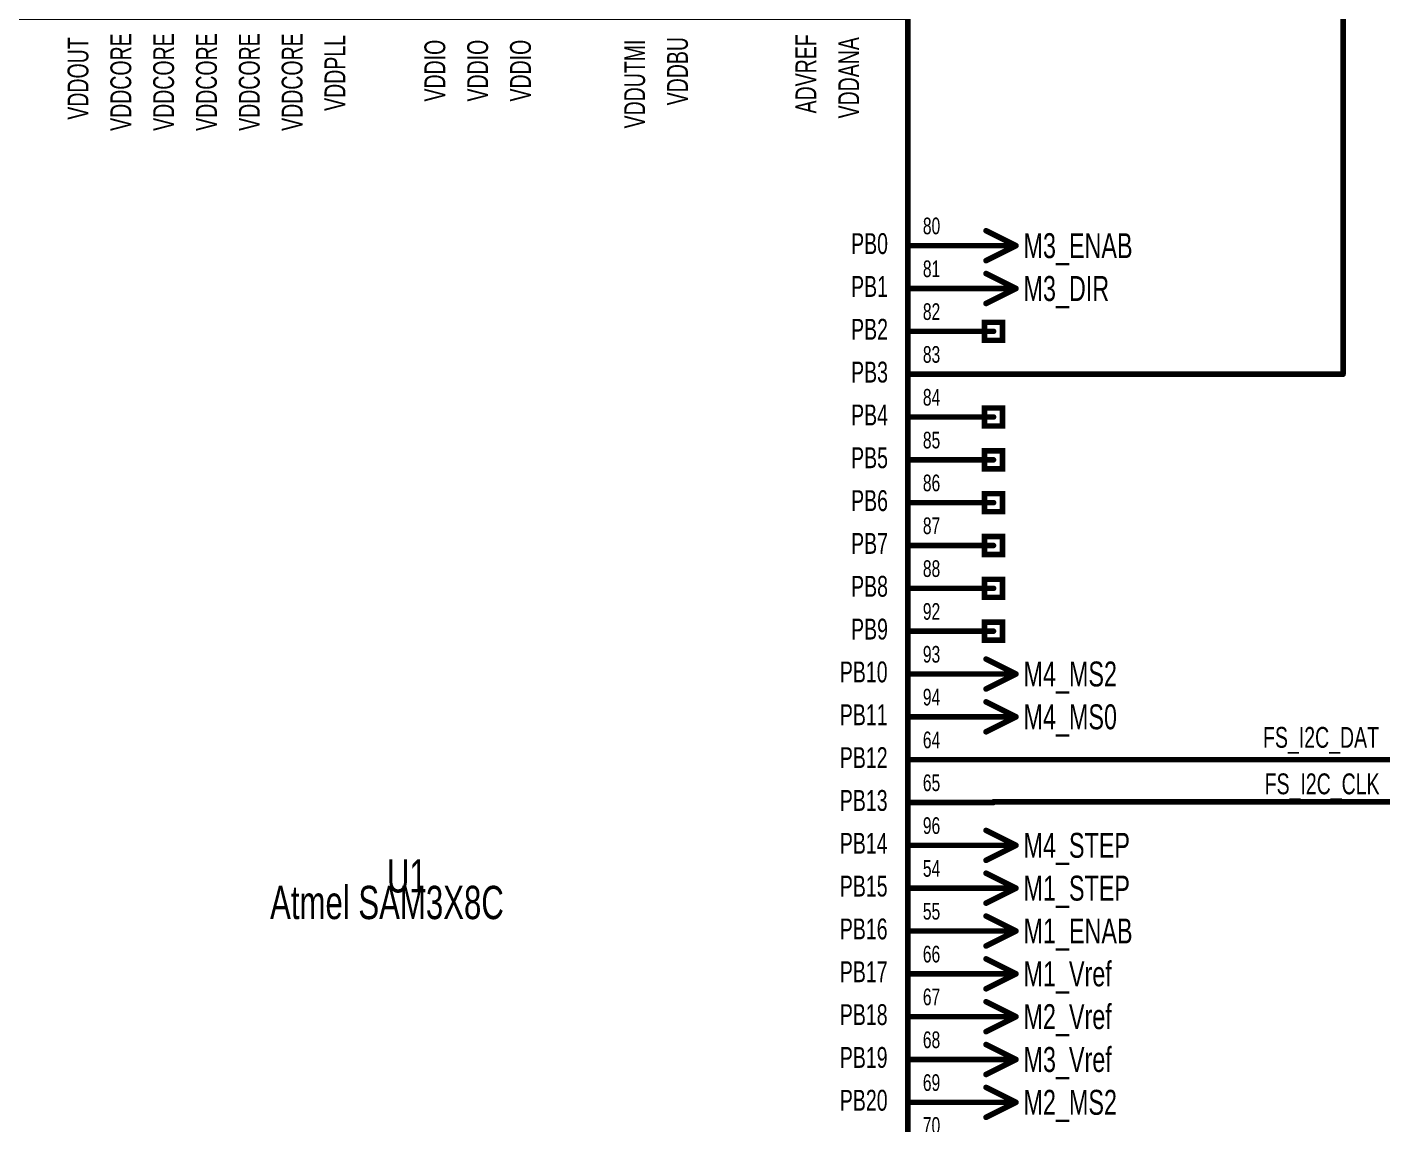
# Model space of a CAD drawing. Extents: x -0.3 to 11.2, y -0.5 to 7.6.
# Drawn here: x 4.817 to 7.19, y 3.548 to 5.469 of the extents above; entities that cross this region are included whole.
import ezdxf
from ezdxf.enums import TextEntityAlignment as Align

# ---------------------------------------------------------------- set-up
doc = ezdxf.new("R2010")
doc.units = 0
for name, color, linetype in [('Element', 253, 'CONTINUOUS'), ('Net', 50, 'CONTINUOUS'), ('Pin', 50, 'CONTINUOUS'), ('Shapes', 252, 'CONTINUOUS')]:
    doc.layers.add(name, color=color, linetype=linetype)

msp = doc.modelspace()

# ---------------------------------------------------------------- linework, layer by layer
at = {"layer": 'Element', "linetype": 'CONTINUOUS', "const_width": 0.0098}
msp.add_lwpolyline([(4.635, 5.4861), (6.36, 5.4861), (6.36, 2.0111), (4.635, 2.0111), (4.635, 5.4861)], dxfattribs=at)
at = {"layer": 'Net', "linetype": 'CONTINUOUS', "const_width": 0.0098}
for points in [[(7.1222, 4.8611), (7.1222, 5.5989)], [(6.51, 4.8611), (7.1222, 4.8611)], [(6.51, 4.1861), (7.3276, 4.1861)], [(6.51, 4.1124), (7.846, 4.1124)]]:
    msp.add_lwpolyline(points, dxfattribs=at)
at = {"layer": 'Net', "linetype": 'CONTINUOUS', "const_width": 0.0049}
for points in [[(6.5075, 4.8611, 1), (6.5124, 4.8611, 1), (6.5075, 4.8611, 1)], [(7.1197, 4.8611, 1), (7.1246, 4.8611, 1), (7.1197, 4.8611, 1)], [(7.1197, 4.8611, 1), (7.1246, 4.8611, 1), (7.1197, 4.8611, 1)], [(6.5075, 4.1861, 1), (6.5124, 4.1861, 1), (6.5075, 4.1861, 1)], [(6.5075, 4.1124, 1), (6.5124, 4.1124, 1), (6.5075, 4.1124, 1)]]:
    msp.add_lwpolyline(points, format="xyb", dxfattribs=at)
at = {"layer": 'Pin', "linetype": 'CONTINUOUS', "const_width": 0.0098}
for points in [[(6.4969, 5.1123), (6.5493, 5.0861)], [(6.36, 5.0861), (6.51, 5.0861)], [(6.4969, 5.0599), (6.5493, 5.0861)], [(6.51, 5.0861), (6.5493, 5.0861)], [(6.4969, 5.0373), (6.5493, 5.0111)], [(6.36, 5.0111), (6.51, 5.0111)], [(6.4969, 4.9849), (6.5493, 5.0111)], [(6.51, 5.0111), (6.5493, 5.0111)], [(6.36, 4.9361), (6.51, 4.9361)], [(6.4942, 4.9519), (6.5257, 4.9519), (6.5257, 4.9204), (6.4942, 4.9204), (6.4942, 4.9519)], [(6.36, 4.8611), (6.51, 4.8611)], [(6.4942, 4.8019), (6.5257, 4.8019), (6.5257, 4.7704), (6.4942, 4.7704), (6.4942, 4.8019)], [(6.36, 4.7861), (6.51, 4.7861)], [(6.4942, 4.7269), (6.5257, 4.7269), (6.5257, 4.6954), (6.4942, 4.6954), (6.4942, 4.7269)], [(6.36, 4.7111), (6.51, 4.7111)], [(6.4942, 4.6519), (6.5257, 4.6519), (6.5257, 4.6204), (6.4942, 4.6204), (6.4942, 4.6519)], [(6.36, 4.6361), (6.51, 4.6361)], [(6.4942, 4.5769), (6.5257, 4.5769), (6.5257, 4.5454), (6.4942, 4.5454), (6.4942, 4.5769)], [(6.36, 4.5611), (6.51, 4.5611)], [(6.36, 4.4861), (6.51, 4.4861)], [(6.4942, 4.5019), (6.5257, 4.5019), (6.5257, 4.4704), (6.4942, 4.4704), (6.4942, 4.5019)], [(6.36, 4.4111), (6.51, 4.4111)], [(6.4942, 4.4269), (6.5257, 4.4269), (6.5257, 4.3954), (6.4942, 4.3954), (6.4942, 4.4269)], [(6.4969, 4.3623), (6.5493, 4.3361)], [(6.36, 4.3361), (6.51, 4.3361)], [(6.4969, 4.3099), (6.5493, 4.3361)], [(6.51, 4.3361), (6.5493, 4.3361)], [(6.4969, 4.2873), (6.5493, 4.2611)], [(6.36, 4.2611), (6.51, 4.2611)], [(6.4969, 4.2349), (6.5493, 4.2611)], [(6.51, 4.2611), (6.5493, 4.2611)], [(6.36, 4.1861), (6.51, 4.1861)], [(6.36, 4.1111), (6.51, 4.1111)], [(6.4969, 4.0623), (6.5493, 4.0361)], [(6.36, 4.0361), (6.51, 4.0361)], [(6.4969, 4.0099), (6.5493, 4.0361)], [(6.51, 4.0361), (6.5493, 4.0361)], [(6.4969, 3.9873), (6.5493, 3.9611)], [(6.36, 3.9611), (6.51, 3.9611)], [(6.4969, 3.9349), (6.5493, 3.9611)], [(6.51, 3.9611), (6.5493, 3.9611)], [(6.4969, 3.9123), (6.5493, 3.8861)], [(6.36, 3.8861), (6.51, 3.8861)], [(6.4969, 3.8599), (6.5493, 3.8861)], [(6.51, 3.8861), (6.5493, 3.8861)], [(6.4969, 3.8373), (6.5493, 3.8111)], [(6.36, 3.8111), (6.51, 3.8111)], [(6.4969, 3.7849), (6.5493, 3.8111)], [(6.51, 3.8111), (6.5493, 3.8111)], [(6.4969, 3.7623), (6.5493, 3.7361)], [(6.36, 3.7361), (6.51, 3.7361)], [(6.4969, 3.7099), (6.5493, 3.7361)], [(6.51, 3.7361), (6.5493, 3.7361)], [(6.4969, 3.6873), (6.5493, 3.6611)], [(6.36, 3.6611), (6.51, 3.6611)], [(6.4969, 3.6349), (6.5493, 3.6611)], [(6.51, 3.6611), (6.5493, 3.6611)], [(6.4969, 3.6123), (6.5493, 3.5861)], [(6.36, 3.5861), (6.51, 3.5861)], [(6.4969, 3.5599), (6.5493, 3.5861)], [(6.51, 3.5861), (6.5493, 3.5861)]]:
    msp.add_lwpolyline(points, dxfattribs=at)
at = {"layer": 'Pin', "linetype": 'CONTINUOUS', "const_width": 0.0049}
for points in [[(6.4944, 5.1123, 1), (6.4993, 5.1123, 1), (6.4944, 5.1123, 1)], [(6.3575, 5.0861, 1), (6.3624, 5.0861, 1), (6.3575, 5.0861, 1)], [(6.5075, 5.0861, 1), (6.5124, 5.0861, 1), (6.5075, 5.0861, 1)], [(6.5075, 5.0861, 1), (6.5124, 5.0861, 1), (6.5075, 5.0861, 1)], [(6.5469, 5.0861, 1), (6.5518, 5.0861, 1), (6.5469, 5.0861, 1)], [(6.5469, 5.0861, 1), (6.5518, 5.0861, 1), (6.5469, 5.0861, 1)], [(6.5469, 5.0861, 1), (6.5518, 5.0861, 1), (6.5469, 5.0861, 1)], [(6.4944, 5.0599, 1), (6.4993, 5.0599, 1), (6.4944, 5.0599, 1)], [(6.4944, 5.0373, 1), (6.4993, 5.0373, 1), (6.4944, 5.0373, 1)], [(6.3575, 5.0111, 1), (6.3624, 5.0111, 1), (6.3575, 5.0111, 1)], [(6.5075, 5.0111, 1), (6.5124, 5.0111, 1), (6.5075, 5.0111, 1)], [(6.5075, 5.0111, 1), (6.5124, 5.0111, 1), (6.5075, 5.0111, 1)], [(6.5469, 5.0111, 1), (6.5518, 5.0111, 1), (6.5469, 5.0111, 1)], [(6.5469, 5.0111, 1), (6.5518, 5.0111, 1), (6.5469, 5.0111, 1)], [(6.5469, 5.0111, 1), (6.5518, 5.0111, 1), (6.5469, 5.0111, 1)], [(6.4944, 4.9849, 1), (6.4993, 4.9849, 1), (6.4944, 4.9849, 1)], [(6.3575, 4.9361, 1), (6.3624, 4.9361, 1), (6.3575, 4.9361, 1)], [(6.5075, 4.9361, 1), (6.5124, 4.9361, 1), (6.5075, 4.9361, 1)], [(6.3575, 4.8611, 1), (6.3624, 4.8611, 1), (6.3575, 4.8611, 1)], [(6.5075, 4.8611, 1), (6.5124, 4.8611, 1), (6.5075, 4.8611, 1)], [(6.3575, 4.7861, 1), (6.3624, 4.7861, 1), (6.3575, 4.7861, 1)], [(6.5075, 4.7861, 1), (6.5124, 4.7861, 1), (6.5075, 4.7861, 1)], [(6.3575, 4.7111, 1), (6.3624, 4.7111, 1), (6.3575, 4.7111, 1)], [(6.5075, 4.7111, 1), (6.5124, 4.7111, 1), (6.5075, 4.7111, 1)], [(6.3575, 4.6361, 1), (6.3624, 4.6361, 1), (6.3575, 4.6361, 1)], [(6.5075, 4.6361, 1), (6.5124, 4.6361, 1), (6.5075, 4.6361, 1)], [(6.3575, 4.5611, 1), (6.3624, 4.5611, 1), (6.3575, 4.5611, 1)], [(6.5075, 4.5611, 1), (6.5124, 4.5611, 1), (6.5075, 4.5611, 1)], [(6.3575, 4.4861, 1), (6.3624, 4.4861, 1), (6.3575, 4.4861, 1)], [(6.5075, 4.4861, 1), (6.5124, 4.4861, 1), (6.5075, 4.4861, 1)], [(6.3575, 4.4111, 1), (6.3624, 4.4111, 1), (6.3575, 4.4111, 1)], [(6.5075, 4.4111, 1), (6.5124, 4.4111, 1), (6.5075, 4.4111, 1)], [(6.4944, 4.3623, 1), (6.4993, 4.3623, 1), (6.4944, 4.3623, 1)], [(6.3575, 4.3361, 1), (6.3624, 4.3361, 1), (6.3575, 4.3361, 1)], [(6.5075, 4.3361, 1), (6.5124, 4.3361, 1), (6.5075, 4.3361, 1)], [(6.5075, 4.3361, 1), (6.5124, 4.3361, 1), (6.5075, 4.3361, 1)], [(6.5469, 4.3361, 1), (6.5518, 4.3361, 1), (6.5469, 4.3361, 1)], [(6.5469, 4.3361, 1), (6.5518, 4.3361, 1), (6.5469, 4.3361, 1)], [(6.5469, 4.3361, 1), (6.5518, 4.3361, 1), (6.5469, 4.3361, 1)], [(6.4944, 4.3099, 1), (6.4993, 4.3099, 1), (6.4944, 4.3099, 1)], [(6.4944, 4.2873, 1), (6.4993, 4.2873, 1), (6.4944, 4.2873, 1)], [(6.3575, 4.2611, 1), (6.3624, 4.2611, 1), (6.3575, 4.2611, 1)], [(6.5075, 4.2611, 1), (6.5124, 4.2611, 1), (6.5075, 4.2611, 1)], [(6.5075, 4.2611, 1), (6.5124, 4.2611, 1), (6.5075, 4.2611, 1)], [(6.5469, 4.2611, 1), (6.5518, 4.2611, 1), (6.5469, 4.2611, 1)], [(6.5469, 4.2611, 1), (6.5518, 4.2611, 1), (6.5469, 4.2611, 1)], [(6.5469, 4.2611, 1), (6.5518, 4.2611, 1), (6.5469, 4.2611, 1)], [(6.4944, 4.2349, 1), (6.4993, 4.2349, 1), (6.4944, 4.2349, 1)], [(6.3575, 4.1861, 1), (6.3624, 4.1861, 1), (6.3575, 4.1861, 1)], [(6.5075, 4.1861, 1), (6.5124, 4.1861, 1), (6.5075, 4.1861, 1)], [(6.3575, 4.1111, 1), (6.3624, 4.1111, 1), (6.3575, 4.1111, 1)], [(6.5075, 4.1111, 1), (6.5124, 4.1111, 1), (6.5075, 4.1111, 1)], [(6.4944, 4.0623, 1), (6.4993, 4.0623, 1), (6.4944, 4.0623, 1)], [(6.3575, 4.0361, 1), (6.3624, 4.0361, 1), (6.3575, 4.0361, 1)], [(6.5075, 4.0361, 1), (6.5124, 4.0361, 1), (6.5075, 4.0361, 1)], [(6.5075, 4.0361, 1), (6.5124, 4.0361, 1), (6.5075, 4.0361, 1)], [(6.5469, 4.0361, 1), (6.5518, 4.0361, 1), (6.5469, 4.0361, 1)], [(6.5469, 4.0361, 1), (6.5518, 4.0361, 1), (6.5469, 4.0361, 1)], [(6.5469, 4.0361, 1), (6.5518, 4.0361, 1), (6.5469, 4.0361, 1)], [(6.4944, 4.0099, 1), (6.4993, 4.0099, 1), (6.4944, 4.0099, 1)], [(6.4944, 3.9873, 1), (6.4993, 3.9873, 1), (6.4944, 3.9873, 1)], [(6.3575, 3.9611, 1), (6.3624, 3.9611, 1), (6.3575, 3.9611, 1)], [(6.5075, 3.9611, 1), (6.5124, 3.9611, 1), (6.5075, 3.9611, 1)], [(6.5075, 3.9611, 1), (6.5124, 3.9611, 1), (6.5075, 3.9611, 1)], [(6.5469, 3.9611, 1), (6.5518, 3.9611, 1), (6.5469, 3.9611, 1)], [(6.5469, 3.9611, 1), (6.5518, 3.9611, 1), (6.5469, 3.9611, 1)], [(6.5469, 3.9611, 1), (6.5518, 3.9611, 1), (6.5469, 3.9611, 1)], [(6.4944, 3.9349, 1), (6.4993, 3.9349, 1), (6.4944, 3.9349, 1)], [(6.4944, 3.9123, 1), (6.4993, 3.9123, 1), (6.4944, 3.9123, 1)], [(6.3575, 3.8861, 1), (6.3624, 3.8861, 1), (6.3575, 3.8861, 1)], [(6.5075, 3.8861, 1), (6.5124, 3.8861, 1), (6.5075, 3.8861, 1)], [(6.5075, 3.8861, 1), (6.5124, 3.8861, 1), (6.5075, 3.8861, 1)], [(6.5469, 3.8861, 1), (6.5518, 3.8861, 1), (6.5469, 3.8861, 1)], [(6.5469, 3.8861, 1), (6.5518, 3.8861, 1), (6.5469, 3.8861, 1)], [(6.5469, 3.8861, 1), (6.5518, 3.8861, 1), (6.5469, 3.8861, 1)], [(6.4944, 3.8599, 1), (6.4993, 3.8599, 1), (6.4944, 3.8599, 1)], [(6.4944, 3.8373, 1), (6.4993, 3.8373, 1), (6.4944, 3.8373, 1)], [(6.3575, 3.8111, 1), (6.3624, 3.8111, 1), (6.3575, 3.8111, 1)], [(6.5075, 3.8111, 1), (6.5124, 3.8111, 1), (6.5075, 3.8111, 1)], [(6.5075, 3.8111, 1), (6.5124, 3.8111, 1), (6.5075, 3.8111, 1)], [(6.5469, 3.8111, 1), (6.5518, 3.8111, 1), (6.5469, 3.8111, 1)], [(6.5469, 3.8111, 1), (6.5518, 3.8111, 1), (6.5469, 3.8111, 1)], [(6.5469, 3.8111, 1), (6.5518, 3.8111, 1), (6.5469, 3.8111, 1)], [(6.4944, 3.7849, 1), (6.4993, 3.7849, 1), (6.4944, 3.7849, 1)], [(6.4944, 3.7623, 1), (6.4993, 3.7623, 1), (6.4944, 3.7623, 1)], [(6.3575, 3.7361, 1), (6.3624, 3.7361, 1), (6.3575, 3.7361, 1)], [(6.5075, 3.7361, 1), (6.5124, 3.7361, 1), (6.5075, 3.7361, 1)], [(6.5075, 3.7361, 1), (6.5124, 3.7361, 1), (6.5075, 3.7361, 1)], [(6.5469, 3.7361, 1), (6.5518, 3.7361, 1), (6.5469, 3.7361, 1)], [(6.5469, 3.7361, 1), (6.5518, 3.7361, 1), (6.5469, 3.7361, 1)], [(6.5469, 3.7361, 1), (6.5518, 3.7361, 1), (6.5469, 3.7361, 1)], [(6.4944, 3.7099, 1), (6.4993, 3.7099, 1), (6.4944, 3.7099, 1)], [(6.4944, 3.6873, 1), (6.4993, 3.6873, 1), (6.4944, 3.6873, 1)], [(6.3575, 3.6611, 1), (6.3624, 3.6611, 1), (6.3575, 3.6611, 1)], [(6.5075, 3.6611, 1), (6.5124, 3.6611, 1), (6.5075, 3.6611, 1)], [(6.5075, 3.6611, 1), (6.5124, 3.6611, 1), (6.5075, 3.6611, 1)], [(6.5469, 3.6611, 1), (6.5518, 3.6611, 1), (6.5469, 3.6611, 1)], [(6.5469, 3.6611, 1), (6.5518, 3.6611, 1), (6.5469, 3.6611, 1)], [(6.5469, 3.6611, 1), (6.5518, 3.6611, 1), (6.5469, 3.6611, 1)], [(6.4944, 3.6349, 1), (6.4993, 3.6349, 1), (6.4944, 3.6349, 1)], [(6.4944, 3.6123, 1), (6.4993, 3.6123, 1), (6.4944, 3.6123, 1)], [(6.3575, 3.5861, 1), (6.3624, 3.5861, 1), (6.3575, 3.5861, 1)], [(6.5075, 3.5861, 1), (6.5124, 3.5861, 1), (6.5075, 3.5861, 1)], [(6.5075, 3.5861, 1), (6.5124, 3.5861, 1), (6.5075, 3.5861, 1)], [(6.5469, 3.5861, 1), (6.5518, 3.5861, 1), (6.5469, 3.5861, 1)], [(6.5469, 3.5861, 1), (6.5518, 3.5861, 1), (6.5469, 3.5861, 1)], [(6.5469, 3.5861, 1), (6.5518, 3.5861, 1), (6.5469, 3.5861, 1)], [(6.4944, 3.5599, 1), (6.4993, 3.5599, 1), (6.4944, 3.5599, 1)]]:
    msp.add_lwpolyline(points, format="xyb", dxfattribs=at)

# ---------------------------------------------------------------- texts
at = {"layer": 'Element', "width": 0.7}
msp.add_text('U1', height=0.0583, dxfattribs=at).set_placement((5.4475, 3.9361), align=Align.BOTTOM_LEFT)
msp.add_text('Atmel SAM3X8C', height=0.0583, dxfattribs=at).set_placement((5.4475, 3.9361), align=Align.MIDDLE_CENTER)
at = {"layer": 'Pin', "width": 0.7}
for s, p in [('VDDOUT', (4.8881, 5.3067)), ('VDDCORE', (4.9631, 5.2871)), ('VDDCORE', (5.0381, 5.2871)), ('VDDCORE', (5.1131, 5.2871)), ('VDDCORE', (5.1881, 5.2871)), ('VDDCORE', (5.2631, 5.2871)), ('VDDPLL', (5.3381, 5.3221)), ('VDDIO', (5.5131, 5.3385)), ('VDDIO', (5.5881, 5.3385)), ('VDDIO', (5.6631, 5.3385)), ('VDDUTMI', (5.8631, 5.2914)), ('VDDBU', (5.9381, 5.3319)), ('ADVREF', (6.1631, 5.3177)), ('VDDANA', (6.2381, 5.3089))]:
    msp.add_text(s, height=0.0365, rotation=90, dxfattribs=at).set_placement(p, align=Align.TOP_LEFT)
for s, height, p in [('80', 0.0292, (6.3862, 5.1353)), ('PB0', 0.0365, (6.2605, 5.108)), ('M3_ENAB', 0.0437, (6.5625, 5.108)), ('81', 0.0292, (6.3862, 5.0603)), ('PB1', 0.0365, (6.2605, 5.033)), ('M3_DIR', 0.0437, (6.5625, 5.033)), ('82', 0.0292, (6.3862, 4.9853)), ('PB2', 0.0365, (6.2605, 4.958)), ('83', 0.0292, (6.3862, 4.9103)), ('PB3', 0.0365, (6.2605, 4.883)), ('84', 0.0292, (6.3862, 4.8353)), ('PB4', 0.0365, (6.2605, 4.808)), ('85', 0.0292, (6.3862, 4.7603)), ('PB5', 0.0365, (6.2605, 4.733)), ('86', 0.0292, (6.3862, 4.6853)), ('PB6', 0.0365, (6.2605, 4.658)), ('87', 0.0292, (6.3862, 4.6103)), ('PB7', 0.0365, (6.2605, 4.583)), ('88', 0.0292, (6.3862, 4.5353)), ('PB8', 0.0365, (6.2605, 4.508)), ('92', 0.0292, (6.3862, 4.4603)), ('PB9', 0.0365, (6.2605, 4.433)), ('93', 0.0292, (6.3862, 4.3853)), ('PB10', 0.0365, (6.2408, 4.358)), ('M4_MS2', 0.0437, (6.5625, 4.358)), ('94', 0.0292, (6.3862, 4.3103)), ('PB11', 0.0365, (6.2408, 4.283)), ('M4_MS0', 0.0437, (6.5625, 4.283)), ('64', 0.0292, (6.3862, 4.2353)), ('PB12', 0.0365, (6.2408, 4.208)), ('65', 0.0292, (6.3862, 4.1603)), ('PB13', 0.0365, (6.2408, 4.133)), ('96', 0.0292, (6.3862, 4.0853)), ('PB14', 0.0365, (6.2408, 4.058)), ('M4_STEP', 0.0437, (6.5625, 4.058)), ('54', 0.0292, (6.3862, 4.0103)), ('PB15', 0.0365, (6.2408, 3.983)), ('M1_STEP', 0.0437, (6.5625, 3.983)), ('55', 0.0292, (6.3862, 3.9353)), ('PB16', 0.0365, (6.2408, 3.908)), ('M1_ENAB', 0.0437, (6.5625, 3.908)), ('66', 0.0292, (6.3862, 3.8603)), ('PB17', 0.0365, (6.2408, 3.833)), ('M1_Vref', 0.0437, (6.5625, 3.833)), ('67', 0.0292, (6.3862, 3.7853)), ('PB18', 0.0365, (6.2408, 3.758)), ('M2_Vref', 0.0437, (6.5625, 3.758)), ('68', 0.0292, (6.3862, 3.7103)), ('PB19', 0.0365, (6.2408, 3.683)), ('M3_Vref', 0.0437, (6.5625, 3.683)), ('69', 0.0292, (6.3862, 3.6353)), ('PB20', 0.0365, (6.2408, 3.608)), ('M2_MS2', 0.0437, (6.5625, 3.608)), ('70', 0.0292, (6.3862, 3.5603))]:
    msp.add_text(s, height=height, dxfattribs=at).set_placement(p, align=Align.TOP_LEFT)
at = {"layer": 'Shapes', "width": 0.7}
for s, p in [('FS_I2C_DAT', (7.0836, 4.2252)), ('FS_I2C_CLK', (7.0855, 4.1438))]:
    msp.add_text(s, height=0.0365, dxfattribs=at).set_placement(p, align=Align.MIDDLE_CENTER)

doc.saveas('drawing.dxf')
